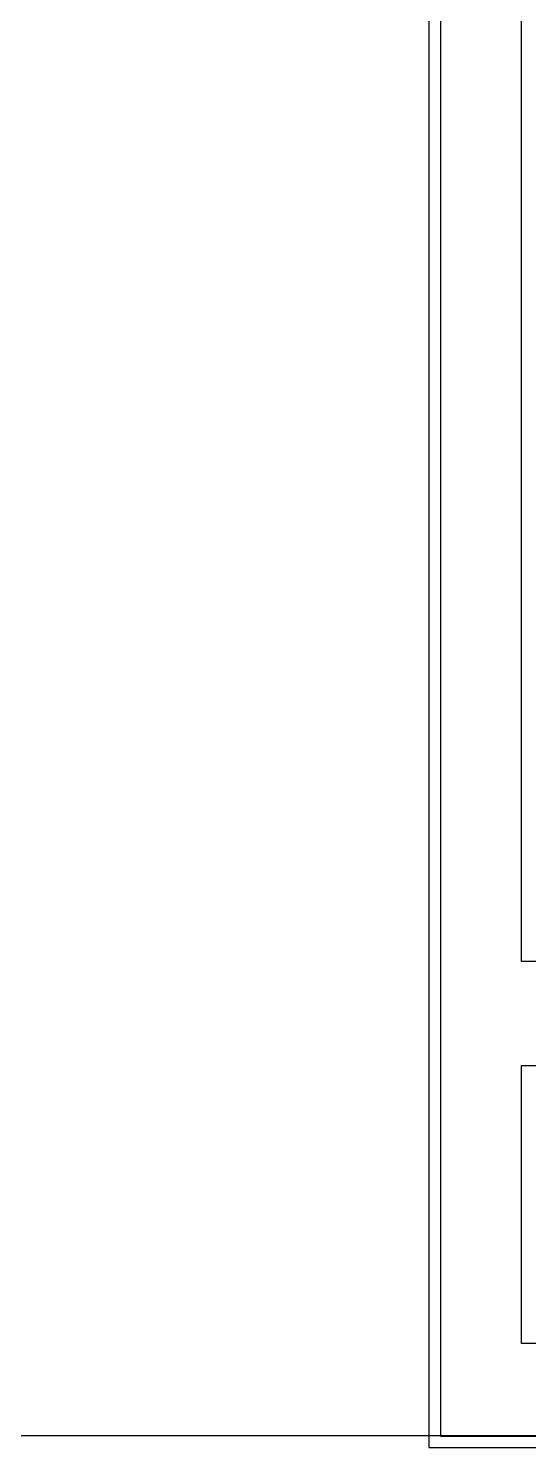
# Model space of a CAD drawing. Extents: x -66030 to 95157, y -13132 to 45879.
# Drawn here: x -30723.7 to -30565.5, y 31865.1 to 32313.6 of the extents above; entities that cross this region are included whole.
import ezdxf

# ---------------------------------------------------------------- set-up
doc = ezdxf.new("R2010")
doc.units = 0
doc.header["$LTSCALE"] = 100
doc.header["$MEASUREMENT"] = 0
doc.layers.add('3', color=11, linetype='CONTINUOUS')
doc.layers.add('4', color=121, linetype='CONTINUOUS')

msp = doc.modelspace()

# ---------------------------------------------------------------- linework, layer by layer
at = {"layer": '3', "color": 2}
msp.add_line((-66009.4, 31868.93), (90872.97, 31868.93), dxfattribs=at)
at = {"layer": '3'}
msp.add_lwpolyline([(-30593.38, 32734.98), (-30593.38, 31868.79), (-30234.94, 31868.79), (-30234.94, 32752.59)], dxfattribs=at)
at = {"layer": '4'}
msp.add_lwpolyline([(-30597.03, 32736.13), (-30597.03, 31865.13), (-30231.28, 31865.13), (-30231.28, 32751.66)], dxfattribs=at)
for points in [[(-30567.77, 32018.74), (-30567.77, 32552.74), (-30260.54, 32552.74), (-30260.54, 32018.74)], [(-30567.77, 31898.05), (-30567.77, 31985.83), (-30260.54, 31985.83), (-30260.54, 31898.05)]]:
    msp.add_lwpolyline(points, close=True, dxfattribs=at)

doc.saveas('drawing.dxf')
